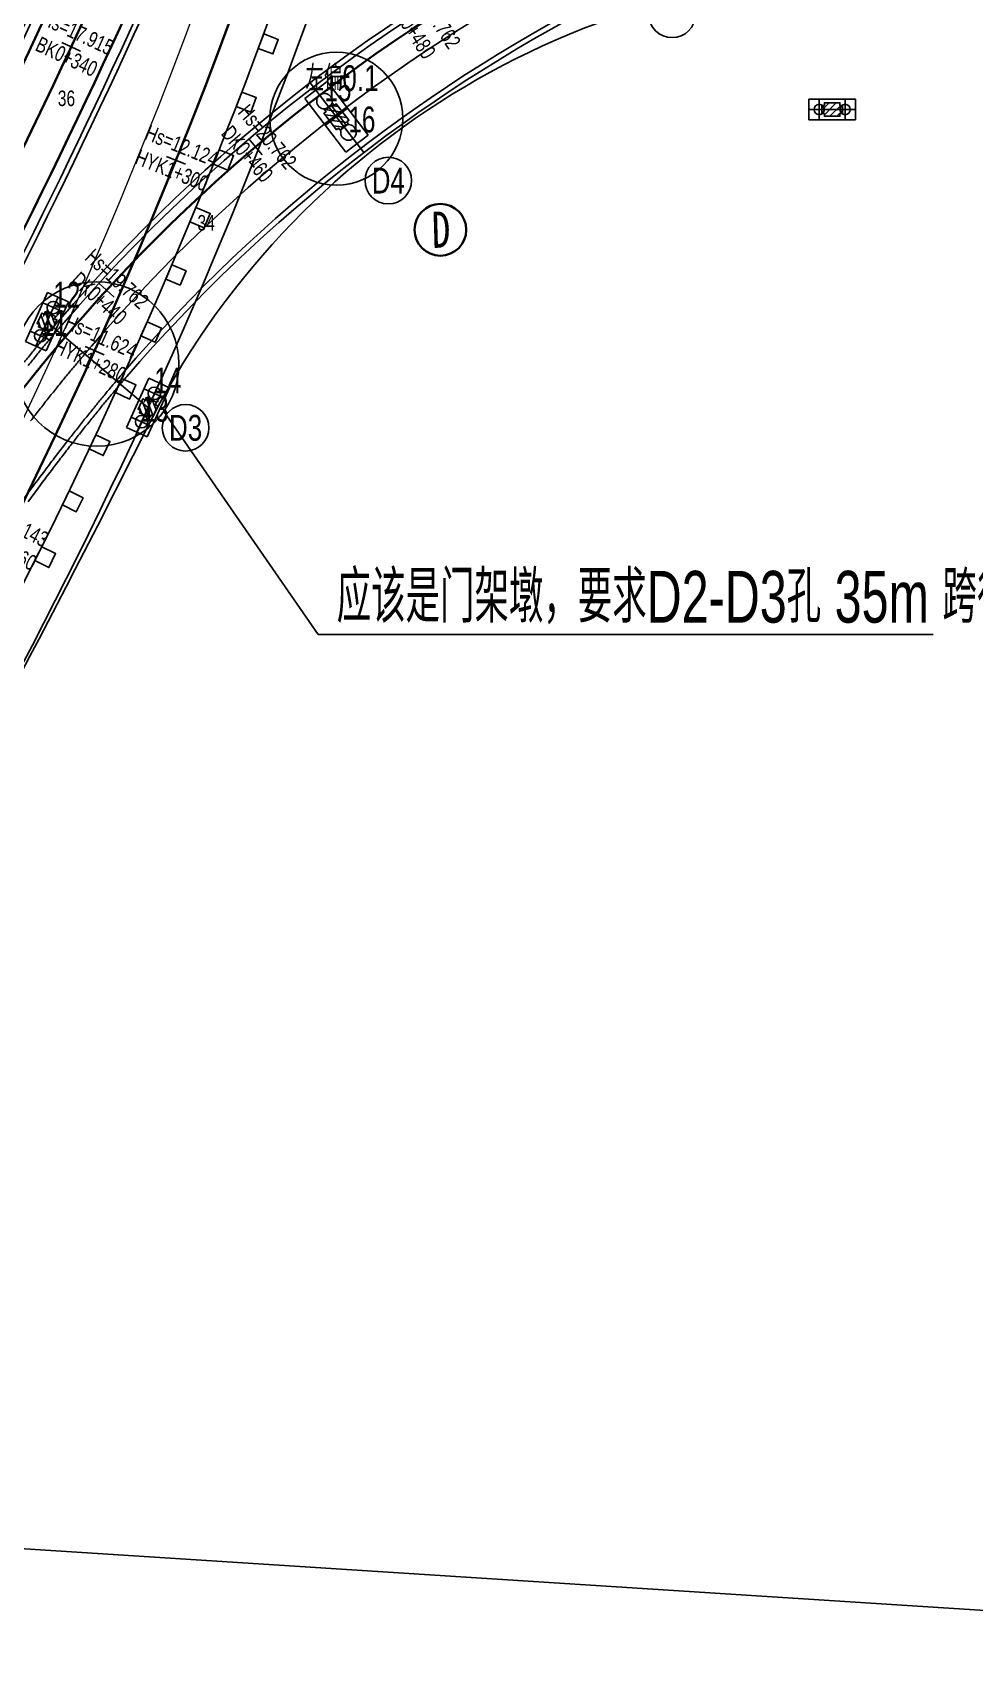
# Model space of a CAD drawing. Extents: x 0 to 558779, y 0 to 2762081.
# Drawn here: x 519876.3 to 519967.2, y 2757412.1 to 2757570.6 of the extents above; entities that cross this region are included whole.
import ezdxf
from ezdxf.enums import TextEntityAlignment as Align

# ---------------------------------------------------------------- set-up
doc = ezdxf.new("R2010")
doc.units = 0
doc.header["$LTSCALE"] = 20
doc.linetypes.add('CENTER', pattern=[2, 1.25, -0.25, 0.25, -0.25])
for name, color, linetype in [('0-路名', 7, 'Continuous'), ('B-标线', 8, 'Continuous'), ('DL-中心线', 10, 'Continuous'), ('DL-人行道边线', 1, 'Continuous'), ('DL-树池', 110, 'Continuous'), ('DL-非机动车道边线', 6, 'Continuous'), ('K-控制', 230, 'Continuous'), ('L-洛秀互通匝道边线', 140, 'Continuous'), ('L-辅路绿化带', 3, 'Continuous'), ('QL-分孔线', 4, 'Continuous'), ('QL-墩号', 6, 'Continuous'), ('QL-桥墩', 191, 'Continuous'), ('QL-桥跨数值', 6, 'Continuous'), ('RD-红线', 230, 'Continuous'), ('XW_B', 7, 'Continuous'), ('XW_D', 7, 'Continuous'), ('XW_HY-海江大道右辅路', 7, 'Continuous'), ('XW_海江大道（2000坐标）', 7, 'Continuous'), ('YD-G2', 96, 'Continuous'), ('桩号-B', 7, 'Continuous'), ('桩号-D', 7, 'Continuous'), ('桩号-HY-海江大道右辅路', 7, 'Continuous'), ('设计高-B', 7, 'Continuous'), ('设计高-D', 7, 'Continuous'), ('设计高-HY-海江大道右辅路', 7, 'Continuous'), ('设计高-地面高-B', 7, 'Continuous'), ('设计高-地面高-D', 7, 'Continuous'), ('设计高-地面高-HY-海江大道右辅路', 7, 'Continuous')]:
    doc.layers.add(name, color=color, linetype=linetype)
doc.layers.add('偏心', color=4, linetype='Continuous', plot=False)
doc.layers.add('坐标标注', color=6, linetype='Continuous', plot=False)
doc.styles.get("Standard").update_dxf_attribs({"font": 'fsdb_e.shx', "width": 0.7, "bigfont": 'hzdx.shx'})
doc.styles.add('仿宋', font='simfang_0.ttf', dxfattribs={"width": 0.8})
pattern_1 = [(0, (0, 2.328306e-10), (0, 6.985), [5.08, -1.905]), (90, (0, 2.328306e-10), (-6.985, 4e-16), [5.08, -1.905])]

# ---------------------------------------------------------------- blocks, each defined once
blk = doc.blocks.new('shuchi02')
at = {"layer": 'DL-树池', "color": 3}
blk.add_lwpolyline([(-0.75, 0), (0.75, 0), (0.75, -1.5), (-0.75, -1.5)], close=True, dxfattribs=at)
blk = doc.blocks.new('(9-1)8.5m花瓶墩单排桩2根1.5')
h = blk.add_hatch()
h.set_pattern_fill('ANGLE', color=256)
h.set_pattern_definition(pattern_1)
h.paths.add_polyline_path([(-1.250000000000007, -0.5000000000001165), (-1.249999999999985, 0.5), (-0.9999999999999928, 0.5), (-0.9999999999999928, 0.75), (1.000000000000007, 0.75), (1.000000000000007, 0.5), (1.250000000000007, 0.5), (1.249999999999985, -0.5), (0.9999999999999856, -0.5), (0.9999999999999856, -0.75), (-1.000000000000014, -0.7500000000001165), (-1.000000000000014, -0.5000000000001165)])
h = blk.add_hatch()
h.set_pattern_fill('ANGLE', color=256)
h.set_pattern_definition(pattern_1)
h.paths.add_polyline_path([(-1.250000000000007, -0.5000000000001165), (-1.249999999999985, 0.5), (-0.9999999999999928, 0.5), (-0.9999999999999928, 0.75), (1.000000000000007, 0.75), (1.000000000000007, 0.5), (1.250000000000007, 0.5), (1.249999999999985, -0.5), (0.9999999999999856, -0.5), (0.9999999999999856, -0.75), (-1.000000000000014, -0.7500000000001165), (-1.000000000000014, -0.5000000000001165)])
h = blk.add_hatch()
h.set_pattern_fill('ANSI31', color=3, scale=0.15)
h.set_pattern_definition([(45, (0, 2.328306e-10), (-0.3367596045400932, 0.3367596045400933), [])])
h.paths.add_polyline_path([(-1.250000000000007, -0.5000000000001165), (-1.249999999999985, 0.5), (-0.9999999999999928, 0.5), (-0.9999999999999928, 0.75), (1.000000000000007, 0.75), (1.000000000000007, 0.5), (1.250000000000007, 0.5), (1.249999999999985, -0.5), (0.9999999999999856, -0.5), (0.9999999999999856, -0.75), (-1.000000000000014, -0.7500000000001165), (-1.000000000000014, -0.5000000000001165)])
at = {"layer": 'QL-桥墩', "color": 1}
for p, q in [((-3.25, -1.350000000093132), (-3.25, 1.350000000093132)), ((-3.25, 1.350000000093132), (3.25, 1.350000000093132)), ((3.25, 1.350000000093132), (3.25, -1.350000000093132)), ((3.25, -1.350000000093132), (-3.25, -1.350000000093132))]:
    blk.add_line(p, q, dxfattribs=at)
at = {"layer": 'QL-桥墩', "color": 3, "linetype": 'CENTER'}
for p, q in [((3.25, 0), (-3.25, 0)), ((0, -1.350000000093132), (0, 1.350000000093132))]:
    blk.add_line(p, q, dxfattribs=at)
at = {"layer": 'QL-桥墩', "color": 1, "ltscale": 0.1}
blk.add_lwpolyline([(-1.250000000000007, -0.5000000000001165), (-1.249999999999985, 0.5), (-0.9999999999999928, 0.5), (-0.9999999999999928, 0.75), (1.000000000000007, 0.75), (1.000000000000007, 0.5), (1.250000000000007, 0.5), (1.249999999999985, -0.5), (0.9999999999999856, -0.5), (0.9999999999999856, -0.75), (-1.000000000000014, -0.75), (-1.000000000000014, -0.5000000000001165)], close=True, dxfattribs=at)
at = {"layer": 'QL-桥墩', "color": 3}
for centre in [(-1.899999999965075, 0), (1.900000000023283, 0)]:
    blk.add_circle(centre, 0.7499999999999999, dxfattribs=at)
blk = doc.blocks.new('(M2)单个柱式门架墩，2根桩1.2')
h = blk.add_hatch()
h.set_pattern_fill('ANSI31', color=3, scale=0.15)
h.set_pattern_definition([(45, (-0.45, 2.329062e-10), (-0.3367596045400932, 0.3367596045400933), [])])
h.paths.add_polyline_path([(-0.8000000000000074, -0.5500000000000407), (-0.8000000000000074, 0.5500000000000757), (-0.5500000000000145, 0.5500000000000757), (-0.5500000000000145, 0.8000000000000757), (0.5499999999999857, 0.8000000000000757), (0.5499999999999857, 0.5500000000000757), (0.7999999999999857, 0.5500000000000757), (0.7999999999999857, -0.5499999999999244), (0.5499999999999857, -0.5499999999999244), (0.5499999999999857, -0.7999999999999244), (-0.5500000000000148, -0.8000000000000406), (-0.5500000000000148, -0.5500000000000407)])
at = {"layer": 'QL-桥墩', "color": 1}
for p, q in [((-2.600000000093132, 1.100000000093132), (-2.600000000093132, -1.09999999962747)), ((-2.600000000093132, 1.100000000093132), (2.600000000093132, 1.100000000093132)), ((2.600000000093132, 1.100000000093132), (2.600000000093132, -1.09999999962747)), ((-2.600000000093132, -1.09999999962747), (2.600000000093132, -1.09999999962747))]:
    blk.add_line(p, q, dxfattribs=at)
at = {"layer": 'QL-桥墩', "color": 3, "linetype": 'CENTER'}
for p, q in [((-2.600000000093132, 0), (2.600000000093132, 0)), ((-1.5, 1.100000000093132), (-1.5, -1.09999999962747)), ((1.5, 1.100000000093132), (1.5, -1.09999999962747))]:
    blk.add_line(p, q, dxfattribs=at)
at = {"layer": 'QL-桥墩', "color": 1, "ltscale": 0.1}
blk.add_lwpolyline([(-0.8000000000000074, -0.5500000000000407), (-0.8000000000000074, 0.5500000000000757), (-0.5500000000000145, 0.5500000000000757), (-0.5500000000000145, 0.8000000000000757), (0.5499999999999857, 0.8000000000000757), (0.5499999999999857, 0.5500000000000757), (0.7999999999999857, 0.5500000000000757), (0.7999999999999857, -0.5499999999999244), (0.5499999999999857, -0.5499999999999244), (0.5499999999999857, -0.7999999999999244), (-0.5500000000000148, -0.7999999999999244), (-0.5500000000000148, -0.5500000000000407)], close=True, dxfattribs=at)
at = {"layer": 'QL-桥墩', "color": 3}
for centre in [(-1.5, 0), (1.5, 0)]:
    blk.add_circle(centre, 0.6, dxfattribs=at)
blk = doc.blocks.new('(6-1)6.0m花瓶墩单排桩2根1.0')
h = blk.add_hatch()
h.set_pattern_fill('ANSI31', color=3, scale=0.15, angle=180.0000000199415)
h.set_pattern_definition([(225.0000000199415, (-1.164153e-10, 0), (0.3367596046573005, -0.3367596044228859), [])])
h.paths.add_polyline_path([(0.9999999998835846, 0.4000000003725291), (1.000000000116415, -0.3999999994412064), (0.7500000001164154, -0.3999999994412064), (0.7500000001164154, -0.6499999994412065), (-0.7499999998835847, -0.6500000003725291), (-0.7499999998835847, -0.4000000003725291), (-0.9999999998835846, -0.4000000003725291), (-1.000000000116415, 0.3999999994412064), (-0.7500000001164154, 0.3999999994412064), (-0.750000000349246, 0.6499999994412065), (0.7499999996507541, 0.6500000003725291), (0.7499999998835847, 0.4000000003725291)])
at = {"layer": 'QL-桥墩', "color": 1}
for p, q in [((-2.250000000116415, 1), (-2.250000000116415, -1)), ((-2.250000000116415, 1), (2.250000000116415, 1)), ((2.250000000116415, 1), (2.250000000116415, -1)), ((-2.250000000116415, -1), (2.250000000116415, -1))]:
    blk.add_line(p, q, dxfattribs=at)
at = {"layer": 'QL-桥墩', "color": 3, "linetype": 'CENTER'}
for p, q in [((-2.250000000116415, 0), (2.250000000116415, 0)), ((-1.250000000116415, 1), (-1.250000000116415, -1)), ((1.249999999883584, 1), (1.249999999883584, -1))]:
    blk.add_line(p, q, dxfattribs=at)
at = {"layer": 'QL-桥墩', "color": 1}
blk.add_lwpolyline([(0.9999999998835846, 0.4000000003725291), (1.000000000116415, -0.3999999994412064), (0.7500000001164154, -0.3999999994412064), (0.7500000001164154, -0.6499999994412065), (-0.7499999998835847, -0.6500000003725291), (-0.7499999998835847, -0.4000000003725291), (-0.9999999998835846, -0.4000000003725291), (-1.000000000116415, 0.3999999994412064), (-0.7500000001164154, 0.3999999994412064), (-0.750000000349246, 0.6499999994412065), (0.7499999996507541, 0.6500000003725291), (0.7499999998835847, 0.4000000003725291)], close=True, dxfattribs=at)
at = {"layer": 'QL-桥墩', "color": 3}
for centre in [(-1.250000000349245, 0), (1.249999999650754, 0)]:
    blk.add_circle(centre, 0.5, dxfattribs=at)

msp = doc.modelspace()

# ---------------------------------------------------------------- linework, layer by layer
at = {"layer": '0-路名', "lineweight": 35}
msp.add_circle((519915.6203572013, 2757551.545573121), 2.499999999999999, dxfattribs=at)
at = {"layer": 'B-标线', "lineweight": 35, "flags": 128}
for points in [[(519857.6779090053, 2757532.659977581, 0.0434382827488476), (519906.5924237154, 2757645.471752151, -0.0210821950738416)], [(519860.7566485584, 2757530.995236532, 0.0434382827488778), (519909.9122014295, 2757644.363115183, -0.0210821950738556)], [(519863.8353881118, 2757529.330495483, 0.0434382827489078), (519913.2319791437, 2757643.254478215, -0.0210821950738697)]]:
    msp.add_lwpolyline(points, format="xyb", dxfattribs=at)
at = {"layer": 'DL-中心线', "linetype": 'CENTER', "lineweight": 35, "ltscale": 5, "flags": 128}
for points in [[(519363.5273810544, 2756865.284840869, -0.064030503402998), (519480.7438330442, 2757085.351303598, -0.0528812578532705), (519557.500512398, 2757172.344059772), (519677.8405108926, 2757282.703608969, 0.0308214522595387), (519737.6746401221, 2757344.779759813, -0.0161285652514949), (519785.3897440073, 2757397.284793174, 0.1076188396310951), (519897.596453659, 2757578.066884262), (519932.4024111663, 2757676.128120687, -0.014927610241384), (519945.3856673033, 2757709.510518174, -0.0002025462990661), (519945.5768338203, 2757709.961183763, -0.0004050926147512), (519945.9686640429, 2757710.88178269, -0.0004050926147512), (519946.3740963722, 2757711.830071774, -0.0004050926147512), (519946.7944188536, 2757712.808797103, -0.0004050926147512), (519947.2311442526, 2757713.821188436, -0.0004050926147512), (519947.686069386, 2757714.871087425, -0.0004050926147512), (519948.1613562953, 2757715.963123151, -0.0004050926147512), (519948.6596459816, 2757717.102958214, -0.0004050926147512), (519949.1842222628, 2757718.297643504, -0.0004050926147512), (519949.7392557495, 2757719.556146756, -0.0004050926147512), (519950.3301817989, 2757720.890171871, -0.0004050926147512), (519950.9643151758, 2757722.315492191, -0.0004050926147512), (519951.6519127407, 2757723.854257048, -0.0004050926147512), (519952.4081629463, 2757725.539312657, -0.0003825874672265), (519953.2071173521, 2757727.312032407, -0.0003375771733171), (519954.0086242454, 2757729.083599602, -0.0002925668807754), (519954.812363202, 2757730.854155293, -0.0002475565894192), (519955.6180143396, 2757732.623841743, -0.0002025462990661), (519956.4252582435, 2757734.392802249, -0.0001575360095337), (519957.2337758892, 2757736.161180966, -0.0001125257206395), (519958.0432485664, 2757737.929122741, -6.75154322014e-05), (519958.8533578, 2757739.696772934, -2.25051440367e-05), (519959.6637852725, 2757741.46427725, 3.75085734058e-05), (519960.4741773861, 2757743.231797777, 0.0001125257206395), (519961.2840390799, 2757744.999561384, 0.0001875428691398), (519962.092839715, 2757746.767810673, 0.0002625600197509), (519962.9000482163, 2757748.536787295, 0.0003375771733171), (519963.7051328552, 2757750.306731459, 0.0004125943306828), (519964.5075610355, 2757752.077881469, 0.0004876114926923), (519965.3067990823, 2757753.850473227, 0.0005626286601899), (519966.1023120331, 2757755.624739765, 0.0006376458340199999), (519966.8935634353, 2757757.400910749, 0.0006751544235736), (519967.6407163718, 2757759.090019372, 0.0006751544235736), (519968.3183375526, 2757760.633203135, 0.0006751544235736), (519968.9416841033, 2757762.063273513, 0.0006751544235736), (519969.5210670467, 2757763.402351994, 0.0006751544235736), (519970.0638452667, 2757764.66618888, 0.0006751544235736), (519970.5754909472, 2757765.866468536, 0.0006751544235736), (519971.0602060335, 2757767.012141817, 0.0006751544235736), (519971.5213014188, 2757768.110244803, 0.0006751544235736), (519971.9614417999, 2757769.166426937, 0.0006751544235736), (519972.3828101779, 2757770.185305487, 0.0006751544235736), (519972.7872220786, 2757771.17071141, 0.0006751544235736), (519973.1762070972, 2757772.125864697, 0.0006751544235736), (519973.5510685241, 2757773.053502465, 0.0003375771733171), (519973.7335594746, 2757773.507750349, 0.0402701393381121), (519990.8888914162, 2757828.802765517, 0.0003375771733171), (519990.9955604457, 2757829.280537225, 0.0006751544235736), (519991.2115886461, 2757830.257453155, 0.0006751544235736), (519991.4315477879, 2757831.265046884, 0.0006751544235736), (519991.6559127095, 2757832.306312556, 0.0006751544235736), (519991.8852450037, 2757833.384770488, 0.0006751544235736), (519992.1202163605, 2757834.50460651, 0.0006751544235736), (519992.3616405946, 2757835.670862682, 0.0006751544235736), (519992.6105186456, 2757836.889704632, 0.0006751544235736), (519992.8681035971, 2757838.168806874, 0.0006751544235736), (519993.1359977572, 2757839.517926806, 0.0006751544235736), (519993.4163034783, 2757840.949794285, 0.0006751544235736), (519993.7118691313, 2757842.481559003, 0.0006751544235736), (519994.0267155826, 2757844.137293977, 0.0006751544235736), (519994.3668369115, 2757845.95268455, 0.0006376458340199999), (519994.7198828032, 2757847.864809218, 0.0005626286601899), (519995.0683375546, 2757849.777775994, 0.0004876114926923), (519995.4127734097, 2757851.691470573, 0.0004125943306828), (519995.7537632859, 2757853.605782262, 0.0003375771733171), (519996.0918806682, 2757855.52060347, 0.0002625600197509), (519996.4276995067, 2757857.43582919, 0.0001875428691398), (519996.7617941197, 2757859.351356482, 0.0001125257206395), (519997.0947390985, 2757861.267083962, 3.75085734058e-05), (519997.4271092152, 2757863.182911275, -2.25051440367e-05), (519997.7594410066, 2757865.098745238, -6.75154322014e-05), (519998.0921177207, 2757867.014519332, -0.0001125257206395), (519998.4254842479, 2757868.930173501, -0.0001575360095337), (519998.7598854133, 2757870.845647314, -0.0002025462990661), (519999.0956659447, 2757872.760879787, -0.0002475565894192), (519999.4331704387, 2757874.675809187, -0.0002925668807754), (519999.7727433264, 2757876.59037285, -0.0003375771733171), (520000.114728839, 2757878.504506997, -0.0003825874672265), (520000.4594709718, 2757880.418146545, -0.0004050926147512), (520000.7897985009, 2757882.235345077, -0.0004050926147512), (520001.093919315, 2757883.893083966, -0.0004050926147512), (520001.3779037707, 2757885.427038328, -0.0004050926147512), (520001.6458331448, 2757886.861273473, -0.0004050926147512), (520001.9006052216, 2757888.212933118, -0.0004050926147512), (520002.144363771, 2757889.49474238, -0.0004050926147512), (520002.3787464868, 2757890.716454837, -0.0004050926147512), (520002.6050371561, 2757891.885741888, -0.0004050926147512), (520002.8242637008, 2757893.008766592, -0.0004050926147512), (520003.0372638996, 2757894.090568884, -0.0004050926147512), (520003.2447309214, 2757895.135332826, -0.0004050926147512), (520003.4472457609, 2757896.146577258, -0.0004050926147512), (520003.6453009023, 2757897.127295091, -0.0002025462990661), (520003.7427902162, 2757897.607024123, -0.0205644065657804), (520015.5661450022, 2757945.502989494), (520034.389390304, 2758010.197369377, -0.0139814833324028), (520060.0633140378, 2758090.043763413), (520086.942384357, 2758166.257196263, 0.0147938106765208), (520122.9792987017, 2758278.960564577, -0.0147938106759421), (520159.0162130429, 2758391.663932884), (520173.5261706288, 2758432.805745641)], [(519647.6745717161, 2757568.166041617, -0.0011574079242256), (519648.227547545, 2757567.534791465, -0.0023148189493666), (519649.3487141022, 2757566.236801732, -0.0023148189493666), (519650.4919624993, 2757564.888200945, -0.0023148189493666), (519651.6597747704, 2757563.484473603, -0.0023148189493666), (519652.8550919154, 2757562.020315297, -0.0023148189493666), (519654.0814374023, 2757560.489424526, -0.0023148189493666), (519655.3430866064, 2757558.884217938, -0.0023148189493666), (519656.6453048849, 2757557.195431423, -0.0023148189493666), (519657.9946915353, 2757555.411545543, -0.0023148189493666), (519659.3996933663, 2757553.517930215, -0.0023148189493666), (519660.8714025193, 2757551.495520035, -0.0023148189493666), (519662.4248575936, 2757549.318660491, -0.0023148189493666), (519664.0812994762, 2757546.951385259, -0.0023148189493666), (519665.8724064789, 2757544.340448674, -0.0021862174748025), (519667.7331889879, 2757541.574851317, -0.0019290147383579), (519669.5711479079, 2757538.794030758, -0.0016718122571332), (519671.3890339765, 2757536.000044372, -0.0014146099970989), (519673.1896396439, 2757533.194888283, -0.0011574079242256), (519674.9757925243, 2757530.380505733, -0.0009002060044837), (519676.7503491183, 2757527.558795617, -0.000643004203844), (519678.5161887593, 2757524.731621173, -0.0003858024882772), (519680.2762077453, 2757521.900818804, -0.0001286008237542), (519682.0333136074, 2757519.068206963, 0.0002893518599271), (519683.7910264721, 2757516.235971932, 0.0008680557735882), (519685.5552899335, 2757513.407814527, 0.00144676026867), (519687.3326261748, 2757510.587857807, 0.0020254657327883), (519689.129500028, 2757507.780315357, 0.0026041725535611), (519690.952288991, 2757504.989535725, 0.0031828811186105), (519692.8072516929, 2757502.220045822, 0.0037615918155628), (519694.7004943133, 2757499.476592927, 0.0043403050320503), (519696.6379344901, 2757496.764184862, 0.0049190211557119), (519698.6252622761, 2757494.088127905, 0.0052083804288723), (519700.5641122967, 2757491.585005109, 0.0052083804288723), (519702.3806164139, 2757489.338260306, 0.0052083804288723), (519704.1049828604, 2757487.294173003, 0.0052083804288723), (519705.7572432091, 2757485.416428367, 0.0052083804288723), (519707.3514080776, 2757483.679106822, 0.0052083804288723), (519708.8976738551, 2757482.062935391, 0.0052083804288723), (519710.4036915977, 2757480.553117224, 0.0052083804288723), (519711.8753426892, 2757479.137995681, 0.0052083804288723), (519713.3172366093, 2757477.808191164, 0.0052083804288723), (519714.7330432791, 2757476.556020888, 0.0052083804288723), (519716.1257223873, 2757475.375095793, 0.0052083804288723), (519717.4976861039, 2757474.260032648, 0.0052083804288723), (519718.8509173166, 2757473.20624344, 0.0026041725535612), (519719.5210325606, 2757472.701070724, 0.2794341890542941), (519802.0833912611, 2757464.769133073, 0.0051398478917646), (519803.5696577113, 2757465.504572254, 0.008689911709733), (519806.1039781636, 2757466.847289192, 0.008689911709733), (519808.6660010595, 2757468.320938609, 0.008689911709733), (519811.2568498991, 2757469.933533752, 0.008689911709733), (519813.8781909904, 2757471.694395165, 0.008689911709733), (519816.5323910221, 2757473.614504457, 0.008689911709733), (519819.222734046, 2757475.706986669, 0.008689911709733), (519821.953727476, 2757477.987783443, 0.008689911709733), (519824.731545702, 2757480.476618202, 0.008689911709733), (519827.5646944215, 2757483.198425058, 0.008689911709733), (519830.4650448557, 2757486.185547098, 0.008689911709733), (519833.4495218603, 2757489.481281311, 0.008689911709733), (519836.5430276002, 2757493.145942628, 0.0083045890511641), (519839.6363442149, 2757497.073931083, 0.0075339510171137), (519842.6037294189, 2757501.09795057, 0.0067633219310222), (519845.4548751993, 2757505.205193287, 0.0059927008775365), (519848.2003398336, 2757509.383856539, 0.0052220869413419), (519850.8514123964, 2757513.623066955, 0.0044514792071574), (519853.419990789, 2757517.912792378, 0.0036808767597316), (519855.9184722089, 2757522.243743617, 0.0029102786838381), (519858.3596547393, 2757526.607268018, 0.0021396840642714), (519860.7566485584, 2757530.995236532, 0.0434382827488778), (519909.9122014295, 2757644.363115183, -0.0210821950738556), (519939.5820597885, 2757722.133353791, 0.054969024401623), (519981.8948120178, 2757860.488835324, -0.0251421008642026), (519996.0672290034, 2757919.102699965), (520034.6498859133, 2758049.578887823, -0.0128878505157745), (520058.477191901, 2758123.129921214)], [(519589.0964423984, 2757220.908812026), (519651.1629177161, 2757274.28356109, 0.0436643678793454), (519736.3970131028, 2757361.60983472, -0.0190617421846284), (519779.3164699589, 2757410.140193105, 0.035899111355208), (519834.1198505413, 2757476.477748863, 0.000231481485616), (519834.4441192797, 2757476.933659307, 0.0004629629960393), (519835.1055654903, 2757477.866376251, 0.0004629629960393), (519835.7855962701, 2757478.829073442, 0.0004629629960393), (519836.4860980666, 2757479.824658718, 0.0004629629960393), (519837.2092911793, 2757480.856549862, 0.0004629629960393), (519837.9578184413, 2757481.928809533, 0.0004629629960393), (519838.7348666568, 2757483.046329934, 0.0004629629960393), (519839.5443369083, 2757484.215091641, 0.0004629629960393), (519840.391090141, 2757485.44253662, 0.0004629629960393), (519841.2813131652, 2757486.738123826, 0.0004629629960393), (519842.2230861618, 2757488.114190172, 0.0004629629960393), (519843.2273064695, 2757489.587351209, 0.0004629629960393), (519844.3092871984, 2757491.180923552, 0.0004629629960393), (519845.4917528628, 2757492.929461552, 0.0004372428262181), (519846.733298884, 2757494.772511693, 0.0003858024882772), (519847.971809432, 2757496.617603086, 0.000334362152378), (519849.2076611878, 2757498.464476473, 0.0002829218182484), (519850.4412319378, 2757500.312874233, 0.000231481485616), (519851.6729004133, 2757502.162540154, 0.0001800411542087), (519852.9030461304, 2757504.013219193, 0.0001286008237542), (519854.1320492316, 2757505.864657249, 7.71604939803e-05), (519855.3602903289, 2757507.716600923, 2.57201646147e-05), (519856.5881503461, 2757509.568797289, -9.645061758299998e-05), (519857.8161850258, 2757511.420877839, -0.0002893518599271), (519859.0456483535, 2757513.272010189, -0.0004822531238053), (519860.2779667794, 2757515.121242832, -0.0006751544235736), (519861.5145623469, 2757516.967617659, -0.0008680557735882), (519862.7568504567, 2757518.810166679, -0.001060957188205), (519864.0062375932, 2757520.647908764, -0.0012538586817802), (519865.2641190006, 2757522.479846431, -0.00144676026867), (519866.5318762966, 2757524.304962662, -0.0016396619632305), (519867.8108750096, 2757526.122217787, -0.0017361128553735), (519869.0374001317, 2757527.840132127, -0.0017361128553735), (519870.1675033521, 2757529.399942362, -0.0017361128553735), (519871.2235444212, 2757530.836405817, -0.0017361128553735), (519872.2205450526, 2757532.172996379, -0.0017361128553735), (519873.1691621435, 2757533.426455444, -0.0017361128553735), (519874.0772725562, 2757534.609223128, -0.0017361128553735), (519874.9508878346, 2757535.730844638, -0.0017361128553735), (519875.794715478, 2757536.798835167, -0.0017361128553735), (519876.6125204968, 2757537.81923824, -0.0017361128553735), (519877.4073677309, 2757538.797000766, -0.0017361128553735), (519878.1817896908, 2757539.736233381, -0.0017361128553735), (519878.937906096, 2757540.640396275, -0.0017361128553735), (519879.6775110675, 2757541.512435031, -0.0008680557735881), (519880.0416097193, 2757541.937213122, -0.0997454693955493), (519929.9138493138, 2757580.770707313, -0.0034722361763718), (519931.923241025, 2757581.755764444, -0.0069445560792568), (519936.0711083996, 2757583.682785178, -0.0069445560792568), (519940.4002198263, 2757585.54960473, -0.0069445560792568), (519944.9232167293, 2757587.352731506, -0.0069445560792568), (519949.6551022512, 2757589.08840282, -0.0069445560792568), (519954.6138812503, 2757590.752524567, -0.0069445560792568), (519959.8214370899, 2757592.340591642, -0.0069445560792568), (519965.3047617979, 2757593.847580738, -0.0069445560792568), (519971.0977307002, 2757595.267802267, -0.0069445560792568), (519977.2437481769, 2757596.594689607, -0.0069445560792568), (519983.7998514208, 2757597.820488021, -0.0069445560792568), (519990.8433924658, 2757598.935774325, -0.0069445560792568), (519998.4836042764, 2757599.928671506, -0.0069445560792568), (520006.8832785442, 2757600.783464437, -0.0065587360186369), (520015.7473331144, 2757601.444032078, -0.0057871016401356), (520024.6250508126, 2757601.885557872, -0.0050154741528497), (520033.5102844193, 2757602.135194393, -0.004243852637884), (520042.3986595084, 2757602.220256562, -0.0034722361763719), (520051.2873241529, 2757602.168147561, -0.0027006238494708), (520060.1746963354, 2757602.006308207, -0.0019290147383579), (520069.0602102159, 2757601.762185905, -0.0011574079242256), (520077.9440619966, 2757601.463219276, -0.0003858024882772), (520086.8269557802, 2757601.136834562)]]:
    msp.add_lwpolyline(points, format="xyb", dxfattribs=at)
at = {"layer": 'DL-人行道边线', "flags": 128}
msp.add_lwpolyline([(519831.0884832114, 2757439.905998023, 0.0765023442155366), (519904.1932350973, 2757575.725415779), (519914.699262423, 2757605.324774718)], format="xyb", dxfattribs=at)
at = {"layer": 'DL-非机动车道边线', "flags": 128}
msp.add_lwpolyline([(519828.1335951683, 2757441.800902836, 0.0766359190109851), (519900.8948443782, 2757576.896150021), (519909.9524637126, 2757602.414808739)], format="xyb", dxfattribs=at)
at = {"layer": 'K-控制'}
msp.add_lwpolyline([(519888.9069157509, 2757533.986335074), (519903.8313291613, 2757512.461156619), (519963.2057401029, 2757512.461156619)], dxfattribs=at)
msp.add_circle((519882.4366472097, 2757538.58299939), 7.936856923401396, dxfattribs=at)
at = {"layer": 'L-洛秀互通匝道边线', "flags": 128}
for points in [[(519856.3587544298, 2757533.374002525, 0.043438510238944), (519905.1696618374, 2757645.946882281, -0.021082195074247)], [(519856.7985438164, 2757533.136125878, 0.0434384873648884), (519905.6439157965, 2757645.788505571, -0.0210821950731856)], [(519864.7147530321, 2757528.854346692, 0.0434380808979069), (519914.1804870624, 2757642.937724796, -0.0210821950745318)], [(519865.1545425885, 2757528.616470359, 0.0434380585015005), (519914.6547410215, 2757642.779348086, -0.0210821950734606)], [(519875.4453115711, 2757538.761375875, -0.0017361128555754), (519876.2467310316, 2757539.747223084, -0.0017361128556498), (519877.0277810121, 2757540.694494291, -0.0017361128553085), (519877.7905809454, 2757541.606649346, -0.0017361128553459), (519878.536924656, 2757542.48663349, -0.0008680557735776), (519878.9044254758, 2757542.915380795, -0.0997454693955075), (519929.2442213033, 2757582.112943629, -0.0034722361764423)], [(519875.8343812129, 2757538.447329996, -0.0017361128551617), (519876.6336099314, 2757539.430482311, -0.001736112855201), (519877.4124505717, 2757540.375073987, -0.0017361128555044), (519878.1730226623, 2757541.28456499, -0.0017361128555716), (519878.9171201265, 2757542.161900671, -0.0008680557736201), (519879.2834868903, 2757542.589324903, -0.0997454693955458), (519929.4674306402, 2757581.665531524, -0.0034722361765512)], [(519876.05491972, 2757533.079873038, -0.0017361128556536), (519876.9178628267, 2757534.187792669, -0.0017361128554288), (519877.7509240566, 2757535.242156653, -0.0017361128553251), (519878.5578687965, 2757536.249008959, -0.001736112854989), (519879.3417623107, 2757537.213297003, -0.0017361128552827), (519880.1051375631, 2757538.139131956, -0.0017361128552749), (519880.8501147464, 2757539.029974568, -0.0017361128551744), (519881.5784884825, 2757539.888771006, -0.0008680557735066), (519881.9369175687, 2757540.30693457, -0.0997454693961899), (519931.0298963326, 2757578.533646954, -0.0034722361765323)], [(519875.4179150492, 2757525.568078975, -0.0017361128552837), (519876.4471927988, 2757526.968137778, -0.0017361128554346), (519877.4171844751, 2757528.268519625, -0.0017361128556041), (519878.3385461805, 2757529.485964526, -0.0017361128552118), (519879.2191548356, 2757530.632912448, -0.0017361128555511), (519880.0650225114, 2757531.718909132, -0.0017361128552929), (519880.8808575165, 2757532.751470695, -0.0017361128556316), (519881.670425841, 2757533.73664182, -0.0017361128552344), (519882.436793428, 2757534.679370725, -0.001736112855343), (519883.1824939653, 2757535.583769443, -0.0017361128553044), (519883.9096484149, 2757536.45329963, -0.0017361128549861), (519884.6200521847, 2757537.290908376, -0.0008680557736156), (519884.9694081077, 2757537.698486539, -0.0997454693956888), (519932.8155706929, 2757574.954349944, -0.0034722361763519)], [(519875.8217928378, 2757525.273320206, -0.0017361128553587), (519876.849011878, 2757526.670578662, -0.0017361128555201), (519877.8169259474, 2757527.968175231, -0.001736112855442), (519878.7361910885, 2757529.182849816, -0.0017361128555187), (519879.6146842263, 2757530.327042375, -0.0017361128555324), (519880.4584174732, 2757531.410298692, -0.0017361128554807), (519881.2720992002, 2757532.440134952, -0.0017361128556019), (519882.0594954725, 2757533.422595928, -0.0017361128552658), (519882.8236723183, 2757534.362629941, -0.0017361128553507), (519883.5671635162, 2757535.264349129, -0.0017361128553952), (519884.292090124, 2757536.131215264, -0.0017361128551027), (519885.000247648, 2757536.966175547, -0.0008680557732302), (519885.3484694331, 2757537.372430544, -0.0997454693957799), (519933.0387799911, 2757574.50693782, -0.0034722361766026)]]:
    msp.add_lwpolyline(points, format="xyb", dxfattribs=at)
at = {"layer": 'L-辅路绿化带', "lineweight": 0, "flags": 128}
for points in [[(519375.9065439401, 2756956.026009813, -0.0968453128629497), (519606.7324707455, 2757263.593191457, 0.1251069123330799), (519879.4870629387, 2757672.743137023), (520150.421025276, 2758440.954503719)], [(519379.5314183428, 2756954.33384487, -0.0968311801341849), (519609.4115345962, 2757260.622902434, 0.125106912333097), (519883.2593315677, 2757671.412727542), (520154.1932939051, 2758439.624094237)], [(519680.8286454048, 2757309.734851426, 0.1036818062369186), (519897.4053389265, 2757666.423691983), (520032.7096049977, 2758050.068009815)], [(519782.8768002557, 2757399.721002053, 0.107618839631137), (519894.2980629396, 2757579.237618503)]]:
    msp.add_lwpolyline(points, format="xyb", dxfattribs=at)
at = {"layer": 'QL-分孔线'}
msp.add_line((519903.0625180953, 2757565.753513269), (519908.2350610205, 2757559.008530311), dxfattribs=at)
at = {"layer": 'QL-分孔线', "color": 1}
msp.add_line((519877.6350790822, 2757542.66159441), (519887.3906468322, 2757534.374924518), dxfattribs=at)
at = {"layer": 'QL-墩号'}
for centre in [(519937.991575977, 2757572.357794517), (519910.5938874515, 2757556.300618371), (519891.0226700372, 2757532.416439637)]:
    msp.add_circle(centre, 2.25, dxfattribs=at)
at = {"layer": 'RD-红线'}
msp.add_lwpolyline([(519825.3627416964, 2757427.344530756), (520031.8381631119, 2757414.06768225)], dxfattribs=at)
at = {"layer": 'XW_B', "color": 2}
msp.add_arc((519234.1003095549, 2757870.049926497), 712.5, 331.584234730065, 341.5333013792258, dxfattribs=at)
msp.add_arc((519234.1003095549, 2757870.049926497), 712.5, 331.584234730065, 341.5333013792258, dxfattribs=at)
at = {"layer": 'XW_D', "color": 1, "flags": 128}
msp.add_lwpolyline([(519876.2107531911, 2757537.319754172, -0.0021750034297096), (519877.2168187249, 2757538.563866705, -0.0022750039248571), (519878.2339165674, 2757539.798975733, -0.0023750044655049), (519879.2624564553, 2757541.024572096, -0.0015218761749411), (519879.9057182101, 2757541.779023561, -0.0003258494343563), (519880.0416097193, 2757541.937213122)], format="xyb", dxfattribs=at)
msp.add_lwpolyline([(519876.2107531911, 2757537.319754172, -0.0021750034297096), (519877.2168187249, 2757538.563866705, -0.0022750039248571), (519878.2339165674, 2757539.798975733, -0.0023750044655049), (519879.2624564553, 2757541.024572096, -0.0015218761749411), (519879.9057182101, 2757541.779023561, -0.0003258494343563), (519880.0416097193, 2757541.937213122)], format="xyb", dxfattribs=at)
at = {"layer": 'XW_D', "color": 2}
msp.add_arc((520001.3408371027, 2757437.598833624), 160, 116.5141408779765, 139.2987554219301, dxfattribs=at)
msp.add_arc((520001.3408371027, 2757437.598833624), 160, 116.5141408779765, 139.2987554219301, dxfattribs=at)
at = {"layer": 'XW_HY-海江大道右辅路', "color": 2}
msp.add_arc((519426.397779487, 2757745.314633002), 500, 315.8882797583414, 340.4581376654093, dxfattribs=at)
msp.add_arc((519426.397779487, 2757745.314633002), 500, 315.8882797583414, 340.4581376654093, dxfattribs=at)
at = {"layer": 'XW_海江大道（2000坐标）', "color": 2}
msp.add_arc((518938.3060400005, 2758004.680302856), 1000, 312.0490042597886, 340.5731948781523, dxfattribs=at)
msp.add_arc((518938.3060400005, 2758004.680302856), 1000, 312.0490042597886, 340.5731948781523, dxfattribs=at)
at = {"layer": 'YD-G2'}
msp.add_lwpolyline([(520082.4855832735, 2757572.031800078), (519961.8017023935, 2757576.528753229, 0.2946260079038757), (519887.2084915819, 2757532.240823178, -0.028546675218175), (519827.2166897992, 2757427.229825688), (519825.3620216725, 2757427.349092743), (519807.7916607718, 2757459.096378529), (519808.5155302688, 2757460.2089222, 0.0330110867033652), (519872.6069062679, 2757579.47486884, -0.3041216892248836), (519916.6612299668, 2757606.680533087), (520064.3363009687, 2757601.177827416), (520083.2253155907, 2757574.824995697, 0.0003578757981664), (520082.4855832735, 2757572.031800078)], format="xyb", close=True, dxfattribs=at)
at = {"layer": '偏心'}
msp.add_circle((519905.5719612471, 2757562.288535969), 6.416554964636486, dxfattribs=at)
at = {"layer": '设计高-地面高-B'}
msp.add_line((519879.0768610123, 2757569.654357172), (519880.8898660762, 2757568.809956415), dxfattribs=at)
at = {"layer": '设计高-地面高-D'}
for p, q in [((519897.1346721256, 2757560.326479983), (519898.4291586471, 2757558.801912947)), ((519882.6466867128, 2757546.377042211), (519884.1211482083, 2757545.025760117))]:
    msp.add_line(p, q, dxfattribs=at)
at = {"layer": '设计高-地面高-HY-海江大道右辅路'}
for p, q in [((519889.1657454651, 2757558.641631031), (519891.0205268918, 2757557.893442646)), ((519881.3306513922, 2757540.28516668), (519883.1540296362, 2757539.463405291))]:
    msp.add_line(p, q, dxfattribs=at)

# ---------------------------------------------------------------- block references
at = {"layer": 'DL-树池'}
for p, rotation in [((519898.3024895379, 2757569.763516139), 69.59452541998373), ((519896.1770634232, 2757564.152621574), 68.91175545557824), ((519893.9849271035, 2757558.567452611), 68.2289854911728), ((519891.72639187, 2757553.008802363), 67.54621552676731), ((519889.4017784417, 2757547.477460175), 66.86344556236187), ((519887.0114169214, 2757541.974211517), 66.18067559795644), ((519884.5556467485, 2757536.499837868), 65.49790563355094), ((519882.0348166503, 2757531.055116609), 64.8151356691455), ((519879.449284593, 2757525.640820905), 64.13236570474001), ((519876.7994177307, 2757520.257719605), 63.44959574033457)]:
    msp.add_blockref('shuchi02', p, dxfattribs=dict(at, rotation=rotation))
at = {"layer": 'QL-桥墩', "lineweight": 35}
for name, p, rotation in [('(9-1)8.5m花瓶墩单排桩2根1.5', (519905.5879361097, 2757562.460374533), 127.4836116886557), ('(M2)单个柱式门架墩，2根桩1.2', (519877.635079082, 2757542.661594409), 65.73294295245945), ('(M2)单个柱式门架墩，2根桩1.2', (519887.3906468332, 2757534.37492452), 65.73294295245945)]:
    msp.add_blockref(name, p, dxfattribs=dict(at, rotation=rotation))
at = {"layer": '坐标标注'}
msp.add_blockref('(6-1)6.0m花瓶墩单排桩2根1.0', (519953.4483137926, 2757563.167257592), dxfattribs=at)

# ---------------------------------------------------------------- texts
at = {"layer": '0-路名', "lineweight": 35, "style": '仿宋', "width": 0.75}
msp.add_text('D', height=3.499999999999998, rotation=1.627326184506251, dxfattribs=at).set_placement((519914.8397104039, 2757549.788677866))
at = {"layer": 'K-控制', "width": 0.7}
msp.add_text('应该是门架墩，要求D2-D3孔 35m 跨径 梁高应在2米及以下', height=5, dxfattribs=at).set_placement((519905.6120279895, 2757513.595659188))
at = {"layer": 'QL-墩号', "width": 0.75}
for s, p in [('D4', (519910.5938874515, 2757556.300618371)), ('D3', (519891.0226700372, 2757532.416439637))]:
    msp.add_text(s, height=2.5, dxfattribs=at).set_placement(p, align=Align.MIDDLE_CENTER)
at = {"layer": 'QL-桥跨数值', "lineweight": 35, "width": 0.75}
for s, p in [('36', (519879.5193701269, 2757563.048213224)), ('34', (519893.0051339408, 2757551.025366392))]:
    msp.add_text(s, height=1.5, dxfattribs=at).set_placement(p, align=Align.BOTTOM_CENTER)
at = {"layer": '偏心', "width": 0.75}
msp.add_text('左偏0.1', height=2.5, dxfattribs=at).set_placement((519906.1202591803, 2757566.194667276), align=Align.MIDDLE_CENTER)
at = {"layer": '坐标标注', "width": 0.7}
for s, p in [('15', (519904.4317205954, 2757563.968076654)), ('16', (519906.744151624, 2757560.952672413)), ('12', (519878.2515644831, 2757544.029054006)), ('11', (519877.0185936808, 2757541.294134812)), ('14', (519888.0071322343, 2757535.742384117)), ('13', (519886.7741614321, 2757533.007464923))]:
    msp.add_text(s, height=2.5, dxfattribs=at).set_placement(p)
at = {"layer": '桩号-B', "width": 0.75}
msp.add_text('BK0+340', height=1.5, rotation=335.0264152561643, dxfattribs=at).set_placement((519879.8567034306, 2757568.960206034), align=Align.TOP_CENTER)
at = {"layer": '桩号-D', "width": 0.75}
for s, rotation, p in [('DK0+480', 303.1721041131626, (519913.5448064065, 2757571.359616345)), ('DK0+460', 310.334076556219, (519897.553230331, 2757559.370023487)), ('DK0+440', 317.4960490165386, (519883.1812251464, 2757545.480231939))]:
    msp.add_text(s, height=1.5, rotation=rotation, dxfattribs=at).set_placement(p, align=Align.TOP_CENTER)
at = {"layer": '桩号-HY-海江大道右辅路', "width": 0.75}
for s, rotation, p in [('HYK1+300', 338.031660563336, (519889.9809079208, 2757557.989319624)), ('HYK1+280', 335.7398293565931, (519882.1190763059, 2757539.600779249)), ('HYK1+260', 333.4479981707135, (519873.5281878316, 2757521.541337155))]:
    msp.add_text(s, height=1.5, rotation=rotation, dxfattribs=at).set_placement(p, align=Align.TOP_CENTER)
at = {"layer": '设计高-B', "width": 0.75}
msp.add_text('Hs=17.915', height=1.5, rotation=335.0264152561643, dxfattribs=at).set_placement((519880.110023658, 2757569.504107553), align=Align.BOTTOM_CENTER)
at = {"layer": '设计高-D', "width": 0.75}
for s, rotation, p in [('Hs=21.762', 303.1721041131626, (519914.0470248921, 2757571.687909801)), ('Hs=20.762', 310.334076556219, (519898.0106004415, 2757559.758369443)), ('Hs=19.762', 317.4960490165386, (519883.5866097746, 2757545.922570388))]:
    msp.add_text(s, height=1.5, rotation=rotation, dxfattribs=at).set_placement(p, align=Align.BOTTOM_CENTER)
at = {"layer": '设计高-HY-海江大道右辅路', "width": 0.75}
for s, rotation, p in [('Hs=12.124', 338.031660563336, (519890.205364436, 2757558.545754053)), ('Hs=11.624', 335.7398293565931, (519882.3656047224, 2757540.147792722)), ('Hs=11.143', 333.4479981707135, (519873.7963937563, 2757522.078054569))]:
    msp.add_text(s, height=1.5, rotation=rotation, dxfattribs=at).set_placement(p, align=Align.BOTTOM_CENTER)

doc.saveas('drawing.dxf')
